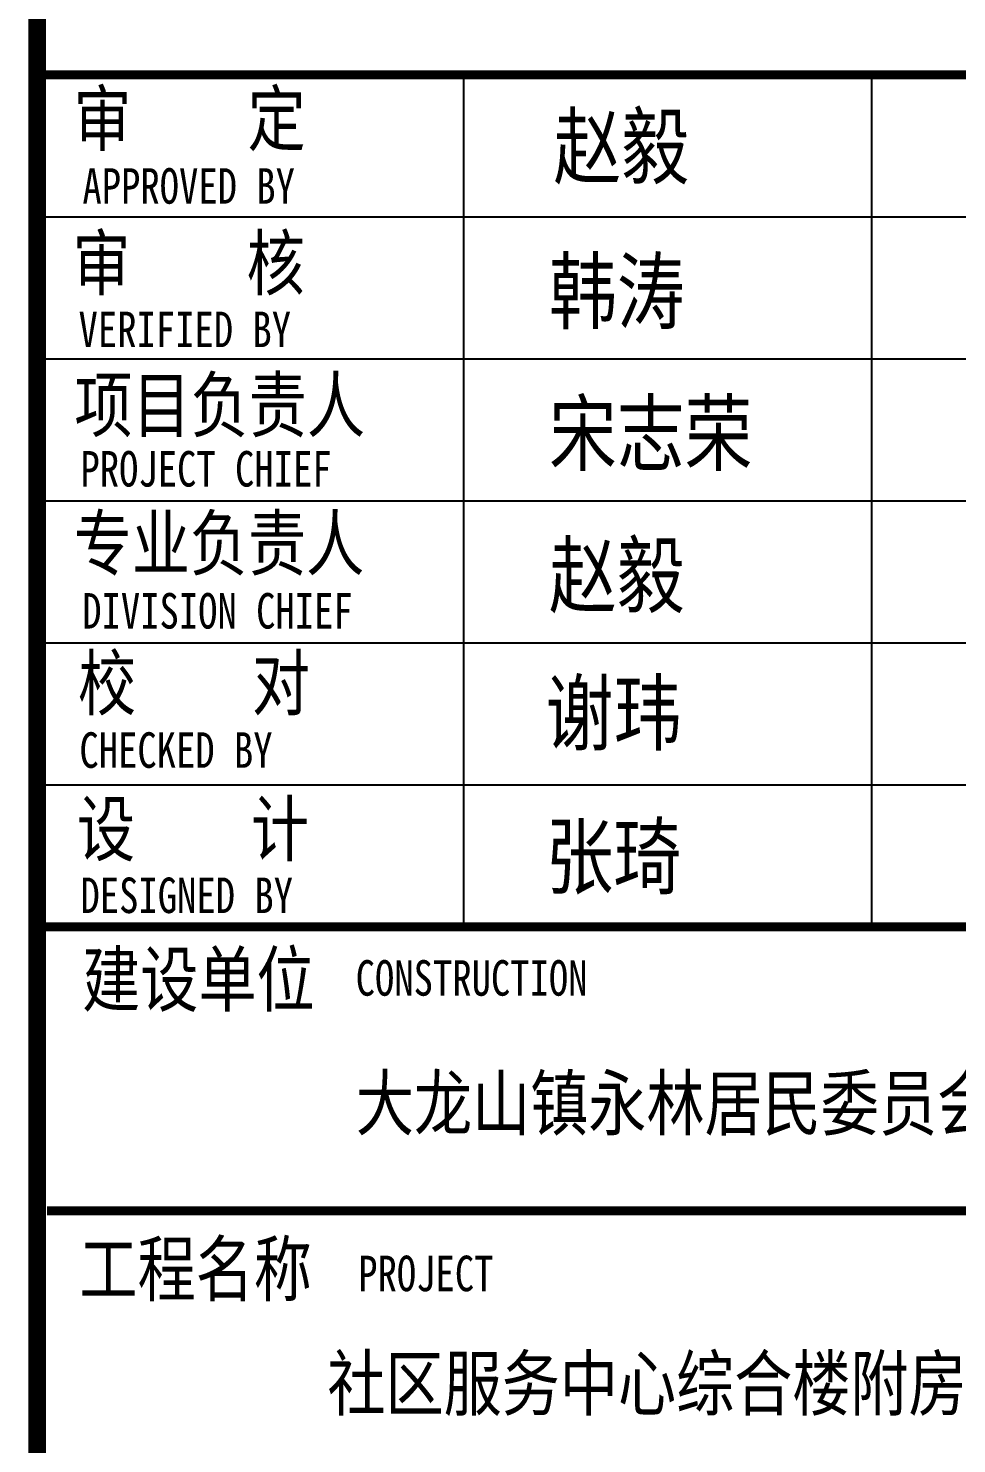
# Model space of a CAD drawing. Header units: inches. Extents: x -1293886 to -986005, y -15154 to 203628.
# Drawn here: x -1242536 to -1237307, y -7466 to 509 of the extents above; entities that cross this region are included whole.
import ezdxf
from ezdxf.enums import TextEntityAlignment as Align

# ---------------------------------------------------------------- set-up
doc = ezdxf.new("R2010")
doc.units = ezdxf.units.IN
doc.header["$LTSCALE"] = 100
doc.header["$MEASUREMENT"] = 0
doc.layers.get('0').update_dxf_attribs({"color": 252})
for name, color, linetype in [('Q', 7, 'Continuous'), ('TK', 142, 'Continuous'), ('XM', 7, 'Continuous')]:
    doc.layers.add(name, color=color, linetype=linetype)
doc.styles.add('HYZT1', font='SimSun.ttf', dxfattribs={"width": 0.8})

# ---------------------------------------------------------------- blocks, each defined once
blk = doc.blocks.new('A$C05385F37')
at = {"layer": 'TK'}
for p, q in [((-8000, -26600), (-1000, -26600)), ((-1000, -26600), (-8000, -26600)), ((-8000, -26600), (-1000, -26600)), ((-8000, -26600), (-2830.4, -26600)), ((-8000, -26600), (-1000, -26600)), ((-8000, -26600), (-1000, -26600)), ((-8000, -26600), (-1000, -26600)), ((-5599.5, -26600), (-5599.5, -31400)), ((-3299.9, -26600), (-3299.9, -31400)), ((-8000, -27400), (-1000, -27400)), ((-8000, -28200), (-1000, -28200)), ((-8000, -29000), (-1000, -29000)), ((-8000, -29800), (-1000, -29800)), ((-8000, -30600), (-1000, -30600)), ((-8000, -31400), (-1000, -31400)), ((-8000, -31400), (-1000, -31400)), ((-8000, -31400.2), (-1000, -31400.2)), ((-8000, -31400.2), (-1000, -31400.2))]:
    blk.add_line(p, q, dxfattribs=at)
for points, const_width in [([(-8000, -1000), (-8000, -41000)], 100), ([(-8000, -26600), (-1000, -26600)], 50), ([(-1000, -26600), (-8000, -26600)], 50), ([(-1000, -26600), (-7944, -26600)], 50), ([(-8000, -31400.2), (-1000, -31400.2)], 50), ([(-1000, -31400.2), (-8000, -31400.2)], 50), ([(-1000, -31400.2), (-8000, -31400.2)], 50), ([(-1000, -33000), (-7944, -33000)], 50)]:
    blk.add_lwpolyline(points, dxfattribs=dict(at, const_width=const_width))
at = {"layer": 'TK', "style": 'HYZT1', "width": 0.8}
for s, height, p in [('审    定  ', 300, (-7795.8, -26996.1)), ('APPROVED BY', 200, (-7745.3, -27325.7)), ('审    核  ', 300, (-7801, -27809.8)), ('VERIFIED BY', 200, (-7767.1, -28133.9)), ('项目负责人', 300, (-7790.3, -28609)), ('PROJECT CHIEF', 200, (-7756.5, -28919.3)), ('专业负责人', 300, (-7794.5, -29388.2)), ('DIVISION CHIEF', 200, (-7746.4, -29719.4)), ('校    对 ', 300, (-7770.4, -30176.3)), ('CHECKED BY', 200, (-7762.4, -30504)), ('设    计 ', 300, (-7776, -30997.7)), ('DESIGNED BY', 200, (-7756.2, -31322.2)), ('建设单位', 300, (-7746.6, -31845.5)), ('CONSTRUCTION', 200, (-6206.1, -31787.8)), ('工程名称', 300, (-7762.1, -33477.3)), ('PROJECT', 200, (-6191.7, -33452.7))]:
    blk.add_text(s, height=height, dxfattribs=at).set_placement(p)

msp = doc.modelspace()

# ---------------------------------------------------------------- block references
at = {"color": 4}
msp.add_blockref('A$C05385F37', (-1234486.4, 26846.4), dxfattribs=at)

# ---------------------------------------------------------------- texts
at = {"layer": 'Q', "style": 'HYZT1', "width": 0.8}
for s, p in [('赵毅', (-1239577.8, -332)), ('韩涛', (-1239603.4, -1147.7)), ('宋志荣', (-1239603.4, -1947.7)), ('赵毅', (-1239603.4, -2747.7)), ('谢玮', (-1239622.7, -3524.3)), ('张琦', (-1239622.7, -4332))]:
    msp.add_text(s, height=350, dxfattribs=at).set_placement(p)
at = {"layer": 'XM', "style": 'HYZT1', "width": 0.8}
for s, p in [('大龙山镇永林居民委员会 ', (-1238809.2, -5546.6)), ('社区服务中心综合楼附房', (-1239051.2, -7125.8))]:
    msp.add_text(s, height=300, dxfattribs=at).set_placement(p, align=Align.MIDDLE_CENTER)

doc.saveas('drawing.dxf')
